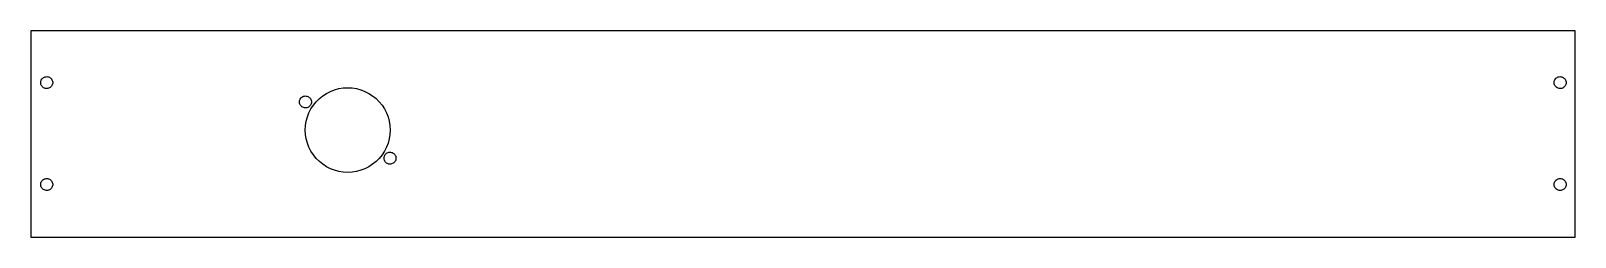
# Model space of a CAD drawing. Header units: metres. Extents: x 0 to 439, y 0 to 59.
import ezdxf

# ---------------------------------------------------------------- set-up
doc = ezdxf.new("R2010")
doc.units = ezdxf.units.M

msp = doc.modelspace()

# ---------------------------------------------------------------- linework, layer by layer
for p, q in [((438.65, 58.75), (0, 58.75)), ((0, 58.75), (0, 0)), ((438.65, 0), (438.65, 58.75)), ((2.79999, 44), (2.81812, 44.2475)), ((2.81812, 43.7525), (2.79999, 44)), ((2.81812, 44.2475), (2.87207, 44.4898)), ((2.87207, 44.4898), (2.96072, 44.7216)), ((2.96072, 44.7216), (3.0822, 44.938)), ((3.0822, 44.938), (3.23389, 45.1344)), ((3.23389, 45.1344), (3.41255, 45.3067)), ((3.41255, 45.3067), (3.6144, 45.4511)), ((3.6144, 45.4511), (3.83511, 45.5646)), ((3.83511, 45.5646), (4.07001, 45.6447)), ((4.07001, 45.6447), (4.31406, 45.6898)), ((4.31406, 45.6898), (4.56209, 45.6989)), ((4.56209, 45.6989), (4.80878, 45.6717)), ((4.80878, 45.6717), (5.04889, 45.6089)), ((5.04889, 45.6089), (5.2773, 45.5119)), ((5.2773, 45.5119), (5.48915, 45.3826)), ((5.48915, 45.3826), (5.67992, 45.2238)), ((5.67992, 45.2238), (5.84554, 45.039)), ((5.84554, 45.039), (5.98248, 44.832)), ((5.98248, 44.832), (6.08781, 44.6073)), ((6.08781, 44.6073), (6.15932, 44.3696)), ((6.15932, 44.3696), (6.19547, 44.1241)), ((6.19547, 43.8759), (6.15932, 43.6304)), ((6.19547, 44.1241), (6.19547, 43.8759)), ((432.705, 44.1241), (432.741, 44.3696)), ((432.705, 43.8759), (432.705, 44.1241)), ((432.741, 43.6304), (432.705, 43.8759)), ((432.741, 44.3696), (432.812, 44.6073)), ((432.812, 44.6073), (432.918, 44.832)), ((432.918, 44.832), (433.054, 45.039)), ((433.054, 45.039), (433.22, 45.2238)), ((433.22, 45.2238), (433.411, 45.3826)), ((433.411, 45.3826), (433.623, 45.5119)), ((433.623, 45.5119), (433.851, 45.6089)), ((433.851, 45.6089), (434.091, 45.6717)), ((434.091, 45.6717), (434.338, 45.6989)), ((434.338, 45.6989), (434.586, 45.6898)), ((434.586, 45.6898), (434.83, 45.6447)), ((434.83, 45.6447), (435.065, 45.5646)), ((435.065, 45.5646), (435.286, 45.4511)), ((435.286, 45.4511), (435.487, 45.3067)), ((435.487, 45.3067), (435.666, 45.1344)), ((435.666, 45.1344), (435.818, 44.938)), ((435.818, 44.938), (435.939, 44.7216)), ((435.939, 44.7216), (436.028, 44.4898)), ((436.028, 44.4898), (436.082, 44.2475)), ((436.082, 44.2475), (436.1, 44)), ((436.1, 44), (436.082, 43.7525)), ((2.87207, 43.5102), (2.81812, 43.7525)), ((2.96072, 43.2784), (2.87207, 43.5102)), ((3.0822, 43.062), (2.96072, 43.2784)), ((3.23389, 42.8656), (3.0822, 43.062)), ((3.41255, 42.6933), (3.23389, 42.8656)), ((3.6144, 42.5489), (3.41255, 42.6933)), ((3.83511, 42.4354), (3.6144, 42.5489)), ((4.07001, 42.3553), (3.83511, 42.4354)), ((4.31406, 42.3102), (4.07001, 42.3553)), ((4.56209, 42.3011), (4.31406, 42.3102)), ((4.80878, 42.3283), (4.56209, 42.3011)), ((5.04889, 42.3911), (4.80878, 42.3283)), ((5.2773, 42.4881), (5.04889, 42.3911)), ((5.48915, 42.6174), (5.2773, 42.4881)), ((5.67992, 42.7762), (5.48915, 42.6174)), ((5.84554, 42.961), (5.67992, 42.7762)), ((5.98248, 43.168), (5.84554, 42.961)), ((6.08781, 43.3927), (5.98248, 43.168)), ((6.15932, 43.6304), (6.08781, 43.3927)), ((76.5175, 39.332), (76.6544, 39.539)), ((76.6544, 39.539), (76.8201, 39.7238)), ((76.8201, 39.7238), (77.0108, 39.8826)), ((77.0108, 39.8826), (77.2227, 40.0119)), ((77.2227, 40.0119), (77.4511, 40.1089)), ((77.4511, 40.1089), (77.6912, 40.1717)), ((77.6912, 40.1717), (77.9379, 40.1989)), ((77.9379, 40.1989), (78.1859, 40.1898)), ((78.1859, 40.1898), (78.43, 40.1447)), ((78.43, 40.1447), (78.6649, 40.0646)), ((78.6649, 40.0646), (78.8856, 39.9511)), ((78.8856, 39.9511), (79.0874, 39.8067)), ((79.0874, 39.8067), (79.2661, 39.6344)), ((79.2661, 39.6344), (79.4178, 39.438)), ((81.937, 39.4549), (82.9172, 40.2486)), ((82.9172, 40.2486), (83.975, 40.9356)), ((83.975, 40.9356), (85.0988, 41.5082)), ((85.0988, 41.5082), (86.2763, 41.9602)), ((86.2763, 41.9602), (87.4947, 42.2867)), ((87.4947, 42.2867), (88.7404, 42.484)), ((88.7404, 42.484), (90, 42.55)), ((90, 42.55), (91.2596, 42.484)), ((91.2596, 42.484), (92.5053, 42.2867)), ((92.5053, 42.2867), (93.7236, 41.9602)), ((93.7236, 41.9602), (94.9012, 41.5082)), ((94.9012, 41.5082), (96.025, 40.9356)), ((96.025, 40.9356), (97.0828, 40.2486)), ((97.0828, 40.2486), (98.063, 39.4549)), ((432.812, 43.3927), (432.741, 43.6304)), ((432.918, 43.168), (432.812, 43.3927)), ((433.054, 42.961), (432.918, 43.168)), ((433.22, 42.7762), (433.054, 42.961)), ((433.411, 42.6174), (433.22, 42.7762)), ((433.623, 42.4881), (433.411, 42.6174)), ((433.851, 42.3911), (433.623, 42.4881)), ((434.091, 42.3283), (433.851, 42.3911)), ((434.338, 42.3011), (434.091, 42.3283)), ((434.586, 42.3102), (434.338, 42.3011)), ((434.83, 42.3553), (434.586, 42.3102)), ((435.065, 42.4354), (434.83, 42.3553)), ((435.286, 42.5489), (435.065, 42.4354)), ((435.487, 42.6933), (435.286, 42.5489)), ((435.666, 42.8656), (435.487, 42.6933)), ((435.818, 43.062), (435.666, 42.8656)), ((435.939, 43.2784), (435.818, 43.062)), ((436.028, 43.5102), (435.939, 43.2784)), ((436.082, 43.7525), (436.028, 43.5102)), ((76.3045, 38.6241), (76.3407, 38.8696)), ((76.3045, 38.3759), (76.3045, 38.6241)), ((76.3407, 38.1304), (76.3045, 38.3759)), ((76.3407, 38.8696), (76.4122, 39.1073)), ((76.4122, 37.8927), (76.3407, 38.1304)), ((76.4122, 39.1073), (76.5175, 39.332)), ((76.5175, 37.668), (76.4122, 37.8927)), ((76.6544, 37.461), (76.5175, 37.668)), ((76.8201, 37.2762), (76.6544, 37.461)), ((77.0108, 37.1174), (76.8201, 37.2762)), ((77.2227, 36.9881), (77.0108, 37.1174)), ((77.4511, 36.8911), (77.2227, 36.9881)), ((77.6912, 36.8283), (77.4511, 36.8911)), ((77.9379, 36.8011), (77.6912, 36.8283)), ((78.1859, 36.8102), (77.9379, 36.8011)), ((78.43, 36.8553), (78.1859, 36.8102)), ((78.6649, 36.9354), (78.43, 36.8553)), ((78.5398, 34.2236), (78.9918, 35.4012)), ((78.8856, 37.0489), (78.6649, 36.9354)), ((79.0874, 37.1933), (78.8856, 37.0489)), ((78.9918, 35.4012), (79.5644, 36.525)), ((79.2661, 37.3656), (79.0874, 37.1933)), ((79.4178, 37.562), (79.2661, 37.3656)), ((79.4178, 39.438), (79.5393, 39.2216)), ((79.5393, 37.7784), (79.4178, 37.562)), ((79.5393, 39.2216), (79.6279, 38.9898)), ((79.6279, 38.0102), (79.5393, 37.7784)), ((79.5644, 36.525), (80.2513, 37.5828)), ((79.6279, 38.9898), (79.6819, 38.7475)), ((79.6819, 38.2525), (79.6279, 38.0102)), ((79.6819, 38.7475), (79.7, 38.5)), ((79.7, 38.5), (79.6819, 38.2525)), ((80.2513, 37.5828), (81.0451, 38.563)), ((81.0451, 38.563), (81.937, 39.4549)), ((98.063, 39.4549), (98.9549, 38.563)), ((98.9549, 38.563), (99.7487, 37.5828)), ((99.7487, 37.5828), (100.436, 36.525)), ((100.436, 36.525), (101.008, 35.4012)), ((101.008, 35.4012), (101.46, 34.2236)), ((77.95, 30.5), (78.016, 31.7596)), ((78.016, 31.7596), (78.2133, 33.0053)), ((78.2133, 33.0053), (78.5398, 34.2236)), ((101.46, 34.2236), (101.787, 33.0053)), ((101.787, 33.0053), (101.984, 31.7596)), ((101.984, 31.7596), (102.05, 30.5)), ((78.016, 29.2404), (77.95, 30.5)), ((78.2133, 27.9947), (78.016, 29.2404)), ((78.5398, 26.7763), (78.2133, 27.9947)), ((78.9918, 25.5988), (78.5398, 26.7763)), ((101.46, 26.7763), (101.008, 25.5988)), ((101.787, 27.9947), (101.46, 26.7763)), ((101.984, 29.2404), (101.787, 27.9947)), ((102.05, 30.5), (101.984, 29.2404)), ((79.5644, 24.475), (78.9918, 25.5988)), ((80.2513, 23.4172), (79.5644, 24.475)), ((81.0451, 22.437), (80.2513, 23.4172)), ((81.937, 21.5451), (81.0451, 22.437)), ((98.9549, 22.437), (98.063, 21.5451)), ((99.7487, 23.4172), (98.9549, 22.437)), ((100.436, 24.475), (99.7487, 23.4172)), ((100.305, 22.6241), (100.341, 22.8696)), ((100.305, 22.3759), (100.305, 22.6241)), ((100.341, 22.1304), (100.305, 22.3759)), ((100.341, 22.8696), (100.412, 23.1073)), ((100.412, 21.8927), (100.341, 22.1304)), ((100.412, 23.1073), (100.518, 23.332)), ((101.008, 25.5988), (100.436, 24.475)), ((100.518, 23.332), (100.654, 23.539)), ((100.654, 23.539), (100.82, 23.7238)), ((100.82, 23.7238), (101.011, 23.8826)), ((101.011, 23.8826), (101.223, 24.0119)), ((101.223, 24.0119), (101.451, 24.1089)), ((101.451, 24.1089), (101.691, 24.1717)), ((101.691, 24.1717), (101.938, 24.1989)), ((101.938, 24.1989), (102.186, 24.1898)), ((102.186, 24.1898), (102.43, 24.1447)), ((102.43, 24.1447), (102.665, 24.0646)), ((102.665, 24.0646), (102.886, 23.9511)), ((102.886, 23.9511), (103.087, 23.8067)), ((103.087, 23.8067), (103.266, 23.6344)), ((103.266, 23.6344), (103.418, 23.438)), ((103.418, 23.438), (103.539, 23.2216)), ((103.539, 23.2216), (103.628, 22.9898)), ((103.628, 22.0102), (103.539, 21.7784)), ((103.628, 22.9898), (103.682, 22.7475)), ((103.682, 22.2525), (103.628, 22.0102)), ((103.682, 22.7475), (103.7, 22.5)), ((103.7, 22.5), (103.682, 22.2525)), ((82.9172, 20.7513), (81.937, 21.5451)), ((83.975, 20.0644), (82.9172, 20.7513)), ((85.0988, 19.4918), (83.975, 20.0644)), ((86.2763, 19.0398), (85.0988, 19.4918)), ((87.4947, 18.7133), (86.2763, 19.0398)), ((88.7404, 18.516), (87.4947, 18.7133)), ((90, 18.45), (88.7404, 18.516)), ((91.2596, 18.516), (90, 18.45)), ((92.5053, 18.7133), (91.2596, 18.516)), ((93.7236, 19.0398), (92.5053, 18.7133)), ((94.9012, 19.4918), (93.7236, 19.0398)), ((96.025, 20.0644), (94.9012, 19.4918)), ((97.0828, 20.7513), (96.025, 20.0644)), ((98.063, 21.5451), (97.0828, 20.7513)), ((100.518, 21.668), (100.412, 21.8927)), ((100.654, 21.461), (100.518, 21.668)), ((100.82, 21.2762), (100.654, 21.461)), ((101.011, 21.1174), (100.82, 21.2762)), ((101.223, 20.9881), (101.011, 21.1174)), ((101.451, 20.8911), (101.223, 20.9881)), ((101.691, 20.8283), (101.451, 20.8911)), ((101.938, 20.8011), (101.691, 20.8283)), ((102.186, 20.8102), (101.938, 20.8011)), ((102.43, 20.8553), (102.186, 20.8102)), ((102.665, 20.9354), (102.43, 20.8553)), ((102.886, 21.0489), (102.665, 20.9354)), ((103.087, 21.1933), (102.886, 21.0489)), ((103.266, 21.3656), (103.087, 21.1933)), ((103.418, 21.562), (103.266, 21.3656)), ((103.539, 21.7784), (103.418, 21.562)), ((2.79999, 15), (2.81812, 15.2475)), ((2.81812, 14.7525), (2.79999, 15)), ((2.81812, 15.2475), (2.87207, 15.4898)), ((2.87207, 14.5102), (2.81812, 14.7525)), ((2.87207, 15.4898), (2.96072, 15.7216)), ((2.96072, 14.2784), (2.87207, 14.5102)), ((2.96072, 15.7216), (3.0822, 15.938)), ((3.0822, 14.062), (2.96072, 14.2784)), ((3.0822, 15.938), (3.23389, 16.1344)), ((3.23389, 13.8656), (3.0822, 14.062)), ((3.23389, 16.1344), (3.41255, 16.3067)), ((3.41255, 13.6933), (3.23389, 13.8656)), ((3.41255, 16.3067), (3.6144, 16.4511)), ((3.6144, 13.5489), (3.41255, 13.6933)), ((3.6144, 16.4511), (3.83511, 16.5646)), ((3.83511, 13.4354), (3.6144, 13.5489)), ((3.83511, 16.5646), (4.07001, 16.6447)), ((4.07001, 13.3553), (3.83511, 13.4354)), ((4.07001, 16.6447), (4.31406, 16.6898)), ((4.31406, 13.3102), (4.07001, 13.3553)), ((4.31406, 16.6898), (4.56209, 16.6989)), ((4.56209, 13.3011), (4.31406, 13.3102)), ((4.56209, 16.6989), (4.80878, 16.6717)), ((4.80878, 13.3283), (4.56209, 13.3011)), ((4.80878, 16.6717), (5.04889, 16.6089)), ((5.04889, 13.3911), (4.80878, 13.3283)), ((5.04889, 16.6089), (5.2773, 16.5119)), ((5.2773, 13.4881), (5.04889, 13.3911)), ((5.2773, 16.5119), (5.48915, 16.3826)), ((5.48915, 13.6174), (5.2773, 13.4881)), ((5.48915, 16.3826), (5.67992, 16.2238)), ((5.67992, 13.7762), (5.48915, 13.6174)), ((5.67992, 16.2238), (5.84554, 16.039)), ((5.84554, 13.961), (5.67992, 13.7762)), ((5.84554, 16.039), (5.98248, 15.832)), ((5.98248, 14.168), (5.84554, 13.961)), ((5.98248, 15.832), (6.08781, 15.6073)), ((6.08781, 14.3927), (5.98248, 14.168)), ((6.08781, 15.6073), (6.15932, 15.3696)), ((6.15932, 14.6304), (6.08781, 14.3927)), ((6.15932, 15.3696), (6.19547, 15.1241)), ((6.19547, 14.8759), (6.15932, 14.6304)), ((6.19547, 15.1241), (6.19547, 14.8759)), ((432.705, 15.1241), (432.741, 15.3696)), ((432.705, 14.8759), (432.705, 15.1241)), ((432.741, 14.6304), (432.705, 14.8759)), ((432.741, 15.3696), (432.812, 15.6073)), ((432.812, 14.3927), (432.741, 14.6304)), ((432.812, 15.6073), (432.918, 15.832)), ((432.918, 14.168), (432.812, 14.3927)), ((432.918, 15.832), (433.054, 16.039)), ((433.054, 13.961), (432.918, 14.168)), ((433.054, 16.039), (433.22, 16.2238)), ((433.22, 13.7762), (433.054, 13.961)), ((433.22, 16.2238), (433.411, 16.3826)), ((433.411, 13.6174), (433.22, 13.7762)), ((433.411, 16.3826), (433.623, 16.5119)), ((433.623, 13.4881), (433.411, 13.6174)), ((433.623, 16.5119), (433.851, 16.6089)), ((433.851, 13.3911), (433.623, 13.4881)), ((433.851, 16.6089), (434.091, 16.6717)), ((434.091, 13.3283), (433.851, 13.3911)), ((434.091, 16.6717), (434.338, 16.6989)), ((434.338, 13.3011), (434.091, 13.3283)), ((434.338, 16.6989), (434.586, 16.6898)), ((434.586, 13.3102), (434.338, 13.3011)), ((434.586, 16.6898), (434.83, 16.6447)), ((434.83, 13.3553), (434.586, 13.3102)), ((434.83, 16.6447), (435.065, 16.5646)), ((435.065, 13.4354), (434.83, 13.3553)), ((435.065, 16.5646), (435.286, 16.4511)), ((435.286, 13.5489), (435.065, 13.4354)), ((435.286, 16.4511), (435.487, 16.3067)), ((435.487, 13.6933), (435.286, 13.5489)), ((435.487, 16.3067), (435.666, 16.1344)), ((435.666, 13.8656), (435.487, 13.6933)), ((435.666, 16.1344), (435.818, 15.938)), ((435.818, 14.062), (435.666, 13.8656)), ((435.818, 15.938), (435.939, 15.7216)), ((435.939, 14.2784), (435.818, 14.062)), ((435.939, 15.7216), (436.028, 15.4898)), ((436.028, 14.5102), (435.939, 14.2784)), ((436.028, 15.4898), (436.082, 15.2475)), ((436.082, 14.7525), (436.028, 14.5102)), ((436.082, 15.2475), (436.1, 15)), ((436.1, 15), (436.082, 14.7525)), ((0, 0), (438.65, 0))]:
    msp.add_line(p, q)

doc.saveas('drawing.dxf')
